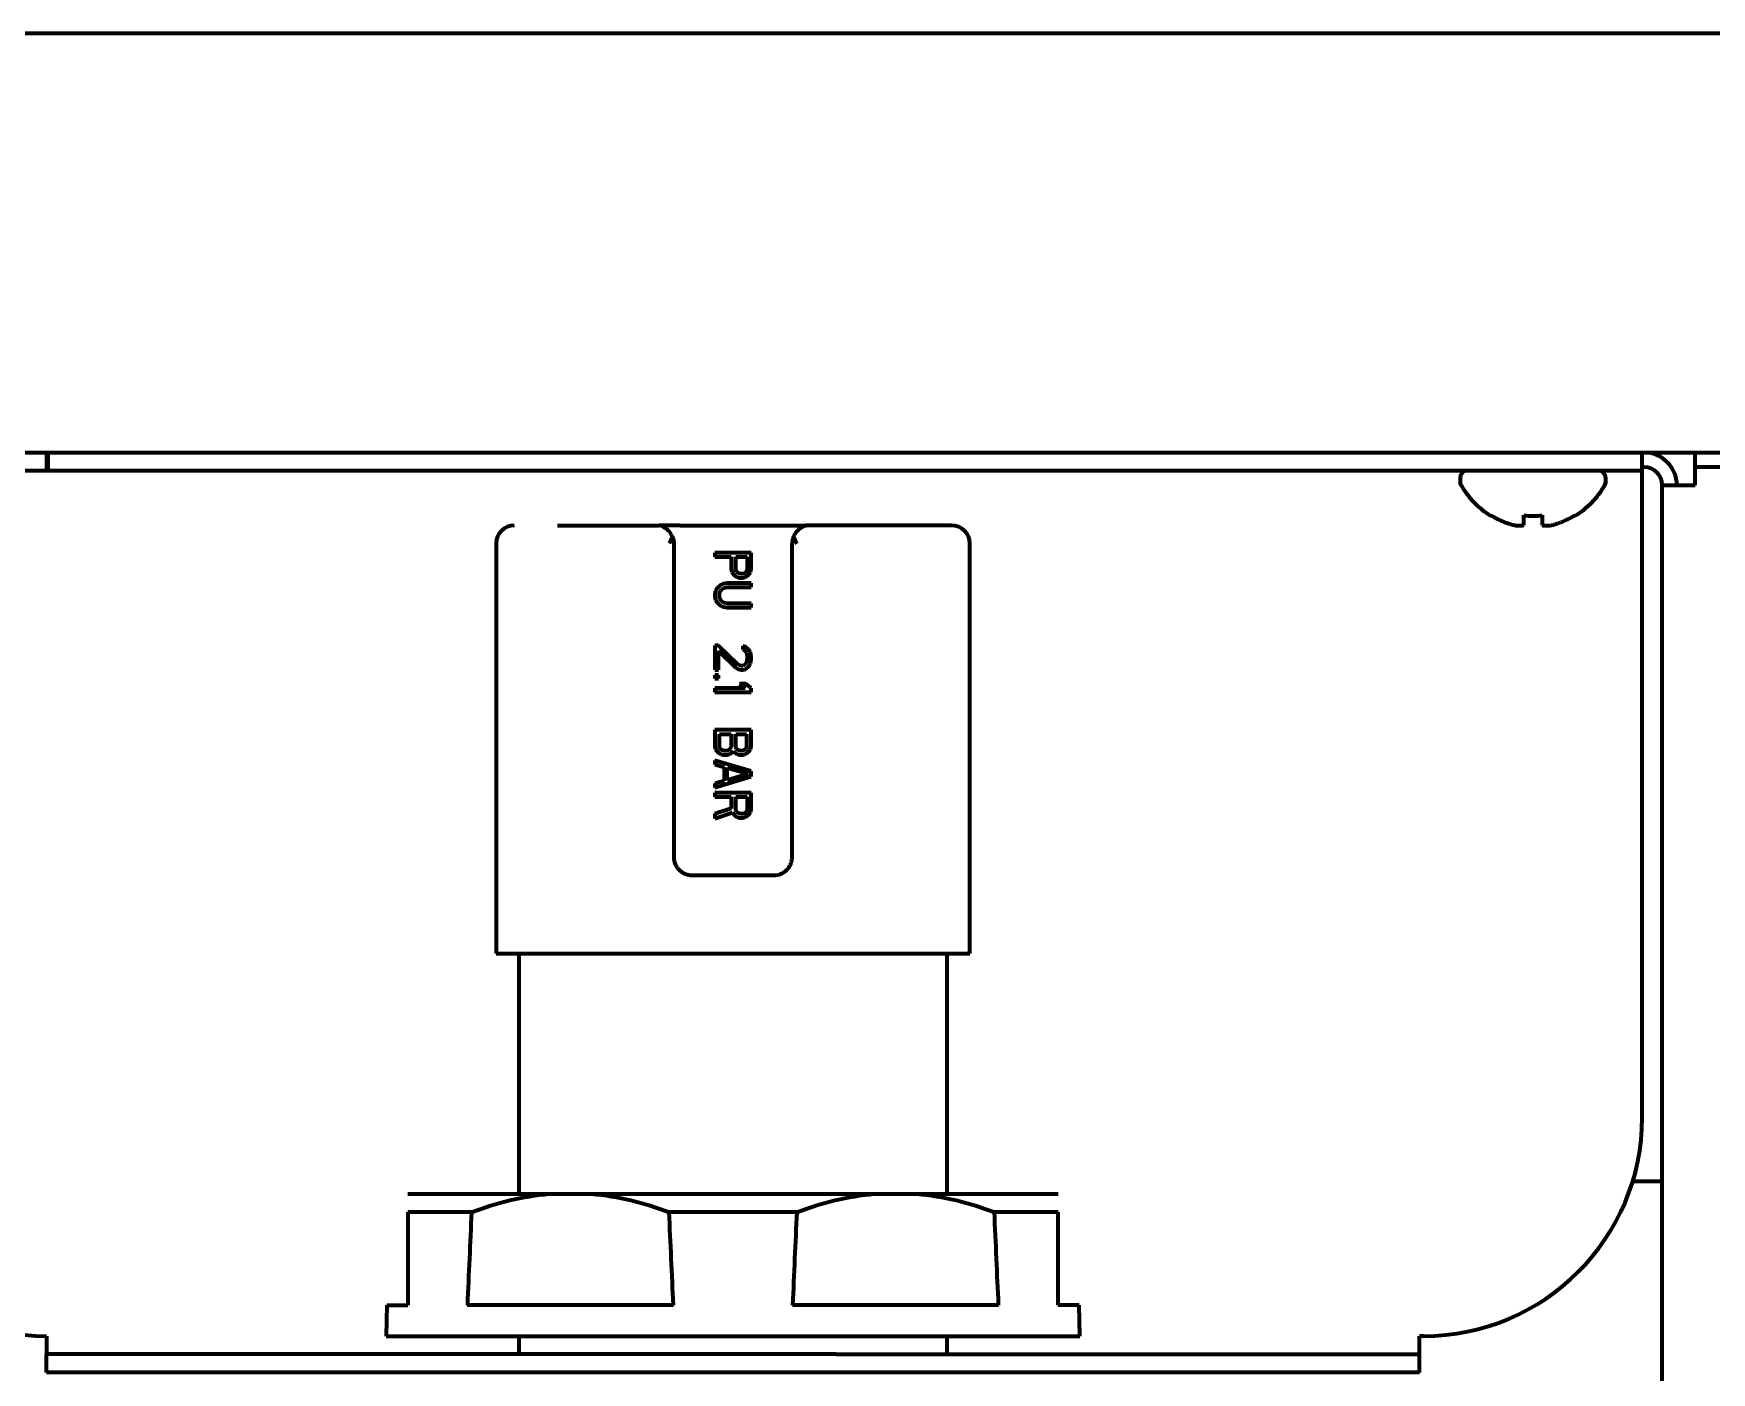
# Model space of a CAD drawing. Header units: inches. Extents: x -3022 to 7311, y 343 to 5680.
# Drawn here: x 7016.6 to 7108.7, y 2204.8 to 2278.3 of the extents above; entities that cross this region are included whole.
import ezdxf

# ---------------------------------------------------------------- set-up
doc = ezdxf.new("R2010")
doc.units = ezdxf.units.IN

msp = doc.modelspace()

# ---------------------------------------------------------------- linework, layer by layer
at = {"linetype": 'Continuous', "lineweight": 70}
for p, q in [((7250.074, 2278.292), (6405.874, 2278.292)), ((6388.974, 2255.292), (7266.974, 2255.292)), ((7017.304, 2255.292), (7017.304, 2254.292)), ((7017.367, 2255.292), (7017.367, 2254.292)), ((7104.874, 2254.292), (7104.874, 2255.292)), ((7107.774, 2254.492), (7107.774, 2255.292)), ((7017.304, 2254.292), (7009.304, 2254.292)), ((7017.367, 2254.292), (7017.304, 2254.292)), ((7100.874, 2254.292), (7017.367, 2254.292)), ((7104.874, 2254.292), (7100.874, 2254.292)), ((7104.974, 2254.492), (7104.874, 2254.492)), ((7104.874, 2253.292), (7104.874, 2254.292)), ((7107.774, 2253.492), (7107.774, 2254.492)), ((7110.074, 2254.492), (7107.774, 2254.492)), ((7094.874, 2253.892), (7094.874, 2253.692)), ((7102.874, 2253.692), (7102.874, 2253.892)), ((7104.874, 2218.792), (7104.874, 2253.292)), ((7105.974, 2253.492), (7107.774, 2253.492)), ((7105.974, 2182.524), (7105.974, 2253.492)), ((7096.574, 2251.814), (7096.574, 2251.847)), ((7101.174, 2251.847), (7101.174, 2251.814)), ((7045.344, 2251.292), (7050.928, 2251.292)), ((7052.065, 2251.292), (7050.919, 2251.292)), ((7052.065, 2251.292), (7052.22, 2251.292)), ((7052.22, 2251.292), (7057.728, 2251.292)), ((7057.728, 2251.292), (7059.02, 2251.292)), ((7066.974, 2251.292), (7059.02, 2251.292)), ((7041.974, 2250.292), (7041.974, 2227.792)), ((7051.724, 2250.292), (7051.724, 2233.092)), ((7055.974, 2249.792), (7053.974, 2249.792)), ((7053.974, 2249.792), (7053.974, 2249.569)), ((7055.974, 2248.901), (7055.974, 2249.792)), ((7058.224, 2233.092), (7058.224, 2250.292)), ((7067.974, 2227.792), (7067.974, 2250.292)), ((7053.974, 2249.569), (7054.868, 2249.569)), ((7054.868, 2249.569), (7054.868, 2248.901)), ((7054.868, 2248.901), (7054.91, 2248.715)), ((7054.91, 2248.715), (7055.038, 2248.566)), ((7055.123, 2248.863), (7055.123, 2249.569)), ((7055.123, 2249.569), (7055.761, 2249.569)), ((7055.166, 2248.752), (7055.123, 2248.863)), ((7055.251, 2248.678), (7055.166, 2248.752)), ((7055.719, 2248.752), (7055.634, 2248.678)), ((7055.761, 2248.863), (7055.719, 2248.752)), ((7055.761, 2249.569), (7055.761, 2248.863)), ((7055.804, 2248.566), (7055.931, 2248.715)), ((7055.931, 2248.715), (7055.974, 2248.901)), ((7054.102, 2247.861), (7054.017, 2247.712)), ((7054.272, 2248.009), (7054.102, 2247.861)), ((7054.442, 2248.084), (7054.272, 2248.009)), ((7054.272, 2247.675), (7054.357, 2247.786)), ((7054.357, 2247.786), (7054.485, 2247.861)), ((7054.655, 2248.121), (7054.442, 2248.084)), ((7054.485, 2247.861), (7054.655, 2247.898)), ((7055.974, 2248.121), (7054.655, 2248.121)), ((7054.655, 2247.898), (7055.974, 2247.898)), ((7055.038, 2248.566), (7055.208, 2248.455)), ((7055.208, 2248.455), (7055.336, 2248.418)), ((7055.378, 2248.641), (7055.251, 2248.678)), ((7055.336, 2248.418), (7055.506, 2248.418)), ((7055.506, 2248.641), (7055.378, 2248.641)), ((7055.634, 2248.678), (7055.506, 2248.641)), ((7055.506, 2248.418), (7055.634, 2248.455)), ((7055.634, 2248.455), (7055.804, 2248.566)), ((7055.974, 2247.898), (7055.974, 2248.121)), ((7054.017, 2247.712), (7053.974, 2247.527)), ((7053.974, 2247.527), (7053.974, 2247.378)), ((7053.974, 2247.378), (7054.017, 2247.192)), ((7054.017, 2247.192), (7054.102, 2247.044)), ((7054.102, 2247.044), (7054.272, 2246.895)), ((7054.229, 2247.527), (7054.272, 2247.675)), ((7054.229, 2247.378), (7054.229, 2247.527)), ((7054.272, 2247.229), (7054.229, 2247.378)), ((7054.357, 2247.118), (7054.272, 2247.229)), ((7054.272, 2246.895), (7054.442, 2246.821)), ((7054.485, 2247.044), (7054.357, 2247.118)), ((7054.655, 2247.007), (7054.485, 2247.044)), ((7055.974, 2247.007), (7054.655, 2247.007)), ((7055.974, 2246.784), (7055.974, 2247.007)), ((7054.442, 2246.821), (7054.655, 2246.784)), ((7054.655, 2246.784), (7055.974, 2246.784)), ((7053.974, 2244.704), (7053.974, 2243.367)), ((7054.187, 2244.704), (7053.974, 2244.704)), ((7055.251, 2243.664), (7054.187, 2244.704)), ((7054.187, 2243.367), (7054.187, 2244.407)), ((7054.187, 2244.407), (7055.123, 2243.479)), ((7055.506, 2244.667), (7055.506, 2244.481)), ((7055.676, 2244.63), (7055.506, 2244.667)), ((7055.506, 2244.481), (7055.634, 2244.407)), ((7055.634, 2244.407), (7055.719, 2244.296)), ((7055.846, 2244.481), (7055.676, 2244.63)), ((7055.719, 2244.296), (7055.761, 2244.11)), ((7055.761, 2244.11), (7055.761, 2243.962)), ((7055.931, 2244.333), (7055.846, 2244.481)), ((7055.974, 2244.073), (7055.931, 2244.333)), ((7053.974, 2243.367), (7054.187, 2243.367)), ((7055.123, 2243.479), (7055.251, 2243.404)), ((7055.421, 2243.59), (7055.251, 2243.664)), ((7055.251, 2243.404), (7055.421, 2243.367)), ((7055.506, 2243.59), (7055.421, 2243.59)), ((7055.421, 2243.367), (7055.506, 2243.367)), ((7055.634, 2243.664), (7055.506, 2243.59)), ((7055.506, 2243.367), (7055.676, 2243.404)), ((7055.719, 2243.776), (7055.634, 2243.664)), ((7055.676, 2243.404), (7055.846, 2243.553)), ((7055.761, 2243.962), (7055.719, 2243.776)), ((7055.846, 2243.553), (7055.931, 2243.702)), ((7055.931, 2243.702), (7055.974, 2243.924)), ((7055.974, 2243.924), (7055.974, 2244.073)), ((7054.187, 2243.07), (7053.974, 2243.07)), ((7053.974, 2243.07), (7053.974, 2242.885)), ((7053.974, 2242.885), (7054.187, 2242.885)), ((7053.974, 2242.365), (7053.974, 2242.142)), ((7055.634, 2242.365), (7053.974, 2242.365)), ((7054.187, 2242.885), (7054.187, 2243.07)), ((7055.336, 2242.588), (7055.634, 2242.365)), ((7055.676, 2242.588), (7055.336, 2242.588)), ((7055.974, 2242.365), (7055.676, 2242.588)), ((7055.974, 2242.142), (7055.974, 2242.365)), ((7053.974, 2242.142), (7055.974, 2242.142)), ((7055.974, 2240.062), (7053.974, 2240.062)), ((7053.974, 2240.062), (7053.974, 2239.171)), ((7054.229, 2239.134), (7054.229, 2239.839)), ((7054.229, 2239.839), (7054.868, 2239.839)), ((7054.868, 2239.839), (7054.868, 2239.134)), ((7055.123, 2239.134), (7055.123, 2239.839)), ((7055.123, 2239.839), (7055.719, 2239.839)), ((7055.719, 2239.839), (7055.719, 2239.134)), ((7055.974, 2239.171), (7055.974, 2240.062)), ((7053.974, 2239.171), (7054.017, 2238.985)), ((7054.017, 2238.985), (7054.144, 2238.837)), ((7054.144, 2238.837), (7054.314, 2238.725)), ((7054.272, 2239.023), (7054.229, 2239.134)), ((7054.357, 2238.948), (7054.272, 2239.023)), ((7054.314, 2238.725), (7054.442, 2238.688)), ((7054.485, 2238.911), (7054.357, 2238.948)), ((7054.442, 2238.688), (7054.655, 2238.688)), ((7054.612, 2238.911), (7054.485, 2238.911)), ((7054.74, 2238.948), (7054.612, 2238.911)), ((7054.655, 2238.688), (7054.783, 2238.725)), ((7054.825, 2239.023), (7054.74, 2238.948)), ((7054.783, 2238.725), (7054.953, 2238.837)), ((7054.868, 2239.134), (7054.825, 2239.023)), ((7054.953, 2238.837), (7054.995, 2238.911)), ((7054.995, 2238.911), (7055.038, 2238.837)), ((7055.038, 2238.837), (7055.208, 2238.725)), ((7055.166, 2239.023), (7055.123, 2239.134)), ((7055.251, 2238.948), (7055.166, 2239.023)), ((7055.208, 2238.725), (7055.336, 2238.688)), ((7055.378, 2238.911), (7055.251, 2238.948)), ((7055.336, 2238.688), (7055.506, 2238.688)), ((7055.463, 2238.911), (7055.378, 2238.911)), ((7055.591, 2238.948), (7055.463, 2238.911)), ((7055.506, 2238.688), (7055.634, 2238.725)), ((7055.676, 2239.023), (7055.591, 2238.948)), ((7055.634, 2238.725), (7055.804, 2238.837)), ((7055.719, 2239.134), (7055.676, 2239.023)), ((7055.804, 2238.837), (7055.931, 2238.985)), ((7055.931, 2238.985), (7055.974, 2239.171)), ((7053.974, 2238.391), (7053.974, 2238.168)), ((7055.974, 2237.797), (7053.974, 2238.391)), ((7053.974, 2238.168), (7054.485, 2238.02)), ((7054.485, 2238.02), (7054.485, 2237.277)), ((7054.655, 2237.983), (7055.804, 2237.648)), ((7054.655, 2237.314), (7054.655, 2237.983)), ((7055.804, 2237.648), (7054.655, 2237.314)), ((7055.974, 2237.5), (7055.974, 2237.797)), ((7053.974, 2236.906), (7055.974, 2237.5)), ((7054.485, 2237.277), (7053.974, 2237.129)), ((7053.974, 2237.129), (7053.974, 2236.906)), ((7055.974, 2236.609), (7053.974, 2236.609)), ((7053.974, 2236.609), (7053.974, 2236.386)), ((7053.974, 2236.386), (7054.868, 2236.386)), ((7054.868, 2236.386), (7054.868, 2235.755)), ((7055.123, 2235.68), (7055.123, 2236.386)), ((7055.123, 2236.386), (7055.761, 2236.386)), ((7055.761, 2236.386), (7055.761, 2235.68)), ((7055.974, 2235.717), (7055.974, 2236.609)), ((7054.868, 2235.755), (7053.974, 2235.458)), ((7053.974, 2235.198), (7054.953, 2235.532)), ((7053.974, 2235.458), (7053.974, 2235.198)), ((7054.953, 2235.532), (7055.038, 2235.383)), ((7055.038, 2235.383), (7055.208, 2235.272)), ((7055.166, 2235.569), (7055.123, 2235.68)), ((7055.251, 2235.495), (7055.166, 2235.569)), ((7055.208, 2235.272), (7055.336, 2235.235)), ((7055.378, 2235.458), (7055.251, 2235.495)), ((7055.336, 2235.235), (7055.506, 2235.235)), ((7055.506, 2235.458), (7055.378, 2235.458)), ((7055.634, 2235.495), (7055.506, 2235.458)), ((7055.506, 2235.235), (7055.634, 2235.272)), ((7055.719, 2235.569), (7055.634, 2235.495)), ((7055.634, 2235.272), (7055.804, 2235.383)), ((7055.761, 2235.68), (7055.719, 2235.569)), ((7055.804, 2235.383), (7055.931, 2235.532)), ((7055.931, 2235.532), (7055.974, 2235.717)), ((7052.724, 2232.092), (7057.224, 2232.092)), ((7041.974, 2227.792), (7067.974, 2227.792)), ((7043.224, 2227.792), (7043.224, 2214.592)), ((7066.724, 2214.592), (7066.724, 2227.792)), ((7104.351, 2215.292), (7105.968, 2215.292)), ((7037.124, 2214.592), (7044.891, 2214.592)), ((7044.891, 2214.592), (7047.207, 2214.592)), ((7047.207, 2214.592), (7062.741, 2214.592)), ((7062.741, 2214.592), (7065.057, 2214.592)), ((7065.057, 2214.592), (7072.824, 2214.592)), ((7040.624, 2213.592), (7037.124, 2213.592)), ((7037.124, 2213.592), (7037.124, 2208.492)), ((7058.474, 2213.592), (7051.474, 2213.592)), ((7072.824, 2213.592), (7069.324, 2213.592)), ((7072.824, 2208.492), (7072.824, 2213.592)), ((7035.968, 2208.492), (7035.938, 2206.792)), ((7035.968, 2208.492), (7037.124, 2208.492)), ((7051.703, 2208.492), (7040.395, 2208.492)), ((7069.553, 2208.492), (7058.245, 2208.492)), ((7073.981, 2208.492), (7072.824, 2208.492)), ((7074.01, 2206.792), (7073.981, 2208.492)), ((7017.304, 2206.792), (7017.304, 2205.792)), ((7035.938, 2206.792), (7074.01, 2206.792)), ((7043.224, 2206.792), (7043.224, 2205.792)), ((7066.724, 2205.792), (7066.724, 2206.792)), ((7092.874, 2206.792), (7092.643, 2206.792)), ((7092.643, 2205.792), (7092.643, 2206.792)), ((7049.304, 2205.792), (7017.304, 2205.792)), ((7017.304, 2204.792), (7017.304, 2205.792)), ((7060.643, 2205.792), (7049.304, 2205.792)), ((7060.643, 2205.792), (7092.643, 2205.792)), ((7092.643, 2204.792), (7092.643, 2205.792)), ((7049.304, 2204.792), (7017.304, 2204.792)), ((7060.643, 2204.792), (7049.304, 2204.792)), ((7092.643, 2204.792), (7060.643, 2204.792))]:
    msp.add_line(p, q, dxfattribs=at)
for centre, radius, start, end in [((7104.974, 2253.492), 1.8, 0, 90), ((7095.274, 2253.892), 0.4, 90, 180), ((7102.474, 2253.892), 0.4, 0, 90), ((7104.974, 2253.492), 1, 0, 90), ((7095.274, 2253.692), 0.4, 180, 210.30118), ((7099.073, 2255.912), 4.8, 210.30118, 238.62729), ((7098.675, 2255.912), 4.8, 301.37271, 329.69882), ((7102.474, 2253.692), 0.4, 329.69882, 0), ((7042.974, 2250.292), 1, 90.00153, 180), ((7066.974, 2250.292), 1, 0, 90), ((7017.304, 2218.792), 12, 180, 270), ((7092.874, 2218.792), 12, 270, 0)]:
    msp.add_arc(centre, radius, start, end, dxfattribs=at)
for centre, major_axis, start_param, end_param in [((9376.207, 2071.491), (0, 2700.641), 1.518154, 1.520046), ((4715.891, 2071.491), (0, 2700.641), 4.76314, 4.765031), ((9394.057, 2071.491), (0, -2700.641), 4.659747, 4.661638), ((4733.741, 2071.491), (0, -2700.641), 1.621547, 1.623438)]:
    msp.add_ellipse(centre, major_axis=major_axis, ratio=0.866025, start_param=start_param, end_param=end_param, dxfattribs=at)
for points, knots in [([(7096.574, 2251.847), (7096.777, 2251.722), (7096.987, 2251.614), (7097.312, 2251.477), (7097.422, 2251.435), (7097.645, 2251.359), (7097.759, 2251.325), (7097.874, 2251.296)], [0, 0, 0, 0, 0.5, 0.5, 0.75, 0.75, 1, 1, 1, 1]), ([(7099.374, 2251.847), (7099.374, 2251.722), (7099.374, 2251.614), (7099.374, 2251.477), (7099.374, 2251.435), (7099.374, 2251.359), (7099.374, 2251.325), (7099.374, 2251.296)], [0, 0, 0, 0, 0.5, 0.5, 0.75, 0.75, 1, 1, 1, 1]), ([(7051.256, 2251.139), (7051.227, 2251.157), (7051.173, 2251.191), (7051.1, 2251.234), (7051.035, 2251.267), (7050.978, 2251.287), (7050.944, 2251.292), (7050.929, 2251.292), (7050.929, 2251.292), (7050.928, 2251.292)], [0, 0, 0, 0, 0.199998, 0.399997, 0.599995, 0.799994, 0.999992, 0.999992, 1, 1, 1, 1]), ([(7051.645, 2250.68), (7051.634, 2250.708), (7051.621, 2250.735), (7051.594, 2250.785), (7051.58, 2250.809), (7051.551, 2250.855), (7051.536, 2250.877), (7051.504, 2250.918), (7051.488, 2250.938), (7051.454, 2250.976), (7051.437, 2250.994), (7051.402, 2251.027), (7051.384, 2251.043), (7051.33, 2251.089), (7051.293, 2251.115), (7051.256, 2251.139)], [0, 0, 0, 0, 0.125, 0.125, 0.25, 0.25, 0.375, 0.375, 0.5, 0.5, 0.625, 0.625, 0.75, 0.75, 1, 1, 1, 1]), ([(7051.645, 2250.68), (7051.632, 2250.649), (7051.618, 2250.617), (7051.589, 2250.553), (7051.574, 2250.521), (7051.544, 2250.456), (7051.529, 2250.423), (7051.499, 2250.357), (7051.484, 2250.325), (7051.47, 2250.292)], [0, 0, 0, 0, 0.25, 0.25, 0.5, 0.5, 0.75, 0.75, 1, 1, 1, 1]), ([(7051.645, 2250.68), (7051.659, 2250.649), (7051.67, 2250.617), (7051.69, 2250.553), (7051.698, 2250.521), (7051.711, 2250.456), (7051.716, 2250.423), (7051.722, 2250.357), (7051.724, 2250.325), (7051.724, 2250.292)], [0, 0, 0, 0, 0.25, 0.25, 0.5, 0.5, 0.75, 0.75, 1, 1, 1, 1]), ([(7058.303, 2250.68), (7058.289, 2250.649), (7058.278, 2250.617), (7058.258, 2250.553), (7058.25, 2250.52), (7058.237, 2250.456), (7058.232, 2250.423), (7058.227, 2250.374), (7058.226, 2250.357), (7058.225, 2250.333), (7058.225, 2250.325), (7058.224, 2250.308), (7058.224, 2250.3), (7058.224, 2250.292)], [0, 0, 0, 0, 0.25, 0.25, 0.5, 0.5, 0.75, 0.75, 0.875, 0.875, 0.9375, 0.9375, 1, 1, 1, 1]), ([(7058.692, 2251.139), (7058.655, 2251.115), (7058.618, 2251.089), (7058.547, 2251.029), (7058.512, 2250.996), (7058.462, 2250.94), (7058.445, 2250.92), (7058.413, 2250.878), (7058.398, 2250.856), (7058.353, 2250.787), (7058.326, 2250.736), (7058.303, 2250.68)], [0, 0, 0, 0, 0.25, 0.25, 0.5, 0.5, 0.625, 0.625, 0.75, 0.75, 1, 1, 1, 1]), ([(7058.478, 2250.292), (7058.474, 2250.3), (7058.471, 2250.308), (7058.464, 2250.325), (7058.46, 2250.333), (7058.449, 2250.357), (7058.442, 2250.374), (7058.419, 2250.423), (7058.404, 2250.456), (7058.374, 2250.52), (7058.359, 2250.553), (7058.33, 2250.617), (7058.316, 2250.649), (7058.303, 2250.68)], [0, 0, 0, 0, 0.0625, 0.0625, 0.125, 0.125, 0.25, 0.25, 0.5, 0.5, 0.75, 0.75, 1, 1, 1, 1]), ([(7051.724, 2233.092), (7051.724, 2233.025), (7051.731, 2232.958), (7051.747, 2232.876), (7051.751, 2232.86), (7051.759, 2232.827), (7051.773, 2232.78), (7051.801, 2232.702), (7051.83, 2232.643), (7051.861, 2232.585), (7051.879, 2232.557), (7051.934, 2232.475), (7051.976, 2232.425), (7052.045, 2232.357), (7052.069, 2232.335), (7052.12, 2232.294), (7052.147, 2232.275), (7052.227, 2232.221), (7052.284, 2232.191), (7052.359, 2232.161), (7052.374, 2232.155), (7052.405, 2232.144), (7052.421, 2232.139), (7052.467, 2232.125), (7052.499, 2232.117), (7052.594, 2232.098), (7052.658, 2232.092), (7052.724, 2232.092)], [0, 0, 0, 0, 0.125, 0.125, 0.15625, 0.15625, 0.1875, 0.25, 0.3125, 0.3125, 0.375, 0.375, 0.5, 0.5, 0.5625, 0.5625, 0.625, 0.625, 0.75, 0.75, 0.78125, 0.78125, 0.8125, 0.8125, 0.875, 0.875, 1, 1, 1, 1]), ([(7057.224, 2232.092), (7057.29, 2232.092), (7057.355, 2232.098), (7057.434, 2232.114), (7057.45, 2232.118), (7057.482, 2232.126), (7057.529, 2232.138), (7057.605, 2232.166), (7057.663, 2232.193), (7057.706, 2232.216), (7057.72, 2232.224), (7057.748, 2232.24), (7057.762, 2232.249), (7057.83, 2232.294), (7057.88, 2232.335), (7057.95, 2232.403), (7057.972, 2232.427), (7058.003, 2232.465), (7058.013, 2232.478), (7058.033, 2232.504), (7058.043, 2232.517), (7058.089, 2232.585), (7058.12, 2232.643), (7058.152, 2232.719), (7058.158, 2232.734), (7058.169, 2232.765), (7058.175, 2232.781), (7058.189, 2232.829), (7058.198, 2232.861), (7058.217, 2232.959), (7058.224, 2233.025), (7058.224, 2233.092)], [0, 0, 0, 0, 0.125, 0.125, 0.15625, 0.15625, 0.1875, 0.25, 0.3125, 0.3125, 0.34375, 0.34375, 0.375, 0.375, 0.5, 0.5, 0.5625, 0.5625, 0.59375, 0.59375, 0.625, 0.625, 0.75, 0.75, 0.78125, 0.78125, 0.8125, 0.8125, 0.875, 0.875, 1, 1, 1, 1]), ([(7040.624, 2213.592), (7041.318, 2213.853), (7042.02, 2214.072), (7043.442, 2214.411), (7044.161, 2214.53), (7044.891, 2214.592)], [0, 0, 0, 0, 0.5, 0.5, 1, 1, 1, 1]), ([(7047.207, 2214.592), (7047.937, 2214.53), (7048.656, 2214.411), (7050.078, 2214.072), (7050.78, 2213.853), (7051.474, 2213.592)], [0, 0, 0, 0, 0.5, 0.5, 1, 1, 1, 1]), ([(7058.474, 2213.592), (7059.168, 2213.853), (7059.87, 2214.072), (7061.292, 2214.411), (7062.011, 2214.53), (7062.741, 2214.592)], [0, 0, 0, 0, 0.5, 0.5, 1, 1, 1, 1]), ([(7065.057, 2214.592), (7065.787, 2214.53), (7066.506, 2214.411), (7067.928, 2214.072), (7068.63, 2213.853), (7069.324, 2213.592)], [0, 0, 0, 0, 0.5, 0.5, 1, 1, 1, 1])]:
    msp.add_open_spline(points, degree=3, knots=knots, dxfattribs=at)
for points in [[(7098.374, 2251.296), (7098.374, 2251.31), (7098.374, 2251.34), (7098.374, 2251.39), (7098.374, 2251.447), (7098.374, 2251.508), (7098.374, 2251.574), (7098.374, 2251.649), (7098.374, 2251.736), (7098.374, 2251.808), (7098.374, 2251.847)], [(7098.374, 2251.847), (7098.541, 2251.825), (7098.874, 2251.803), (7099.207, 2251.825), (7099.374, 2251.847)], [(7099.874, 2251.296), (7099.928, 2251.31), (7100.036, 2251.34), (7100.198, 2251.39), (7100.357, 2251.447), (7100.512, 2251.508), (7100.664, 2251.574), (7100.821, 2251.649), (7100.987, 2251.736), (7101.11, 2251.808), (7101.174, 2251.847)], [(7059.02, 2251.292), (7058.991, 2251.292), (7058.929, 2251.276), (7058.82, 2251.219), (7058.737, 2251.166), (7058.692, 2251.139)], [(7097.874, 2251.296), (7097.898, 2251.293), (7097.945, 2251.288), (7098.017, 2251.283), (7098.088, 2251.28), (7098.16, 2251.28), (7098.231, 2251.282), (7098.302, 2251.288), (7098.35, 2251.293), (7098.374, 2251.296)], [(7099.374, 2251.296), (7099.4, 2251.293), (7099.451, 2251.287), (7099.525, 2251.282), (7099.597, 2251.28), (7099.667, 2251.28), (7099.736, 2251.283), (7099.805, 2251.288), (7099.851, 2251.293), (7099.874, 2251.296)]]:
    msp.add_open_spline(points, degree=3, dxfattribs=at)

doc.saveas('drawing.dxf')
